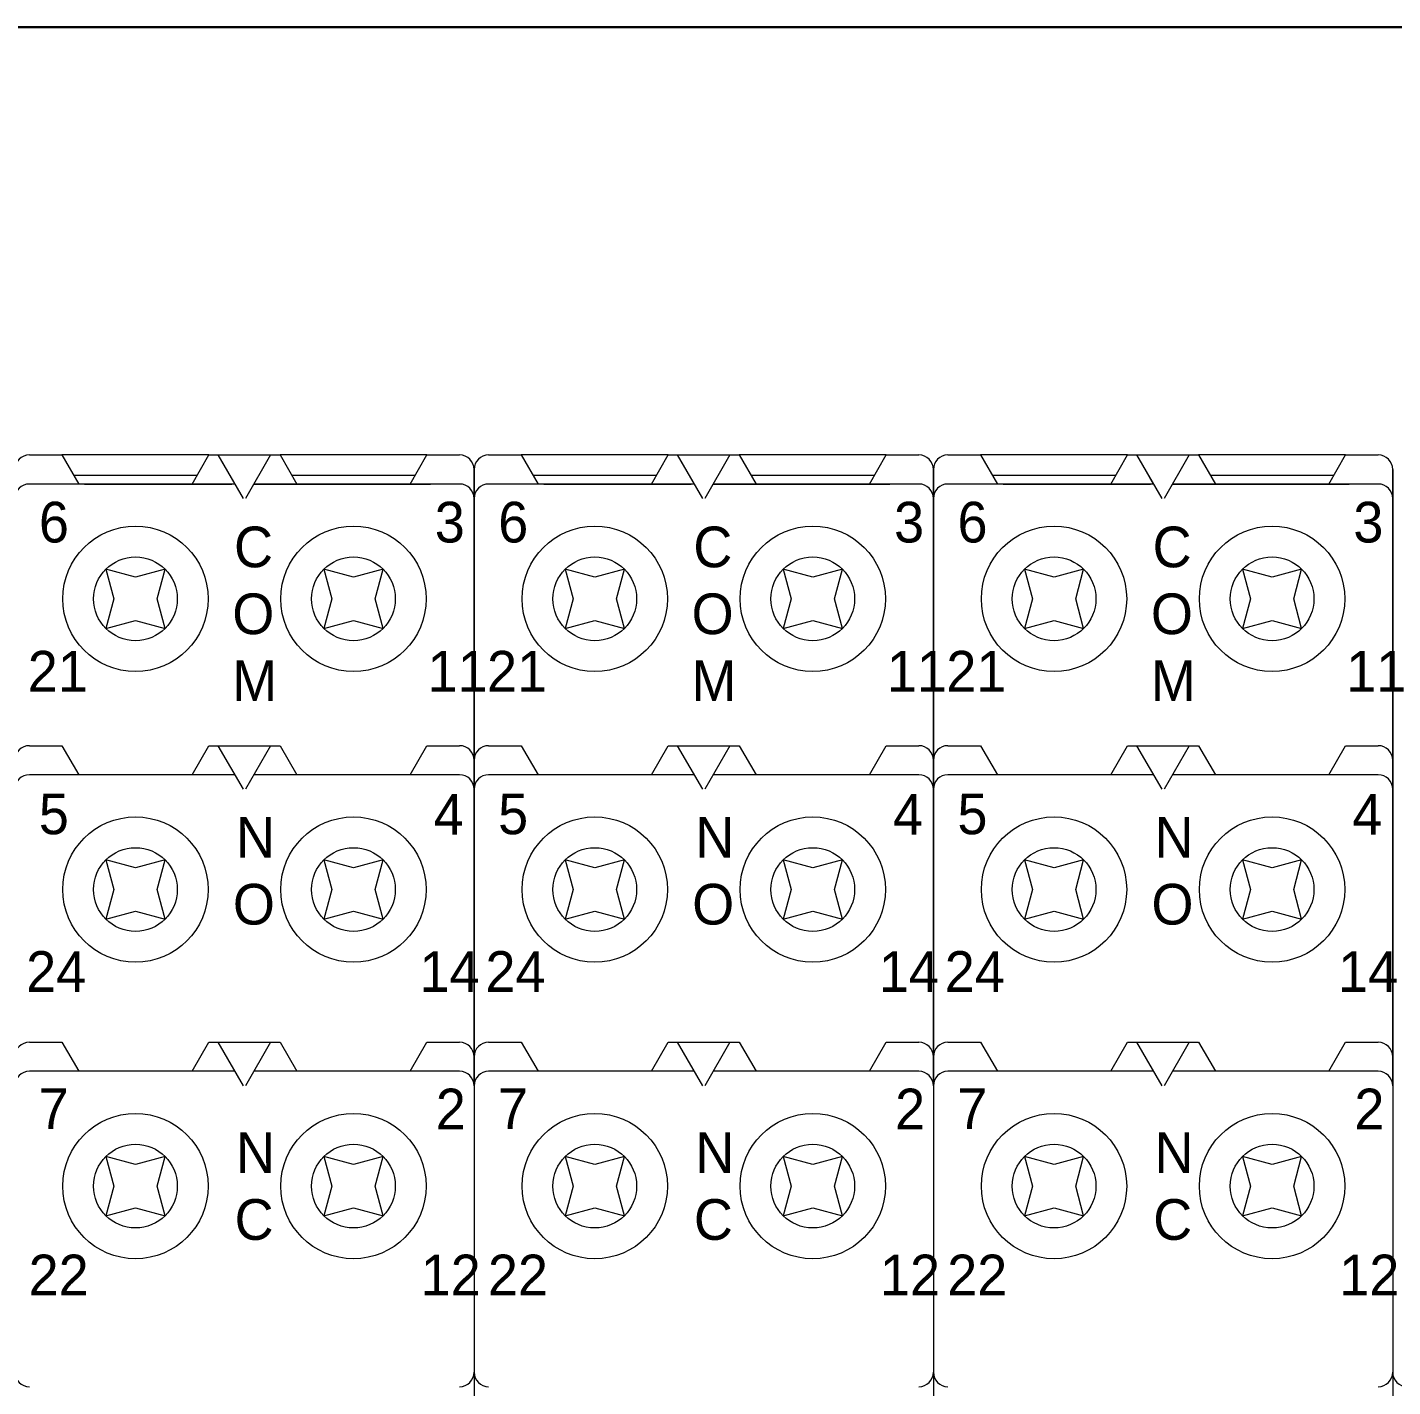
# Model space of a CAD drawing. Header units: millimetres. Extents: x -6000 to 26000, y -6000 to 26000.
# Drawn here: x 111.14 to 117.67, y -4381.99 to -4375.49 of the extents above; entities that cross this region are included whole.
import ezdxf

# ---------------------------------------------------------------- set-up
doc = ezdxf.new("R2010")
doc.units = ezdxf.units.MM
doc.header["$MEASUREMENT"] = 0
for name, color, linetype, lineweight in [('Чертеж и Рисунок_Ном._пера__1', 7, 'Continuous', 15), ('Чертеж и Рисунок_Ном._пера__21', 7, 'Continuous', 30), ('Чертеж и Рисунок_Ном._пера__7', 7, 'Continuous', 15)]:
    doc.layers.add(name, color=color, linetype=linetype, lineweight=lineweight)
doc.styles.add('СГЕНЕРИР_СТИЛЬ_2', font='')
doc.styles.get('СГЕНЕРИР_СТИЛЬ_2').set_extended_font_data('Arial')

msp = doc.modelspace()

# ---------------------------------------------------------------- linework, layer by layer
at = {"layer": 'Чертеж и Рисунок_Ном._пера__21', "color": 7, "linetype": 'Continuous', "lineweight": 30}
msp.add_line((155.3394, -4375.4892), (84.3984, -4375.4892), dxfattribs=at)
at = {"layer": 'Чертеж и Рисунок_Ном._пера__7', "color": 7, "linetype": 'Continuous', "lineweight": 15}
for p, q in [((111.1474, -4377.5354), (111.3035, -4377.5354)), ((112.0067, -4377.5354), (111.3035, -4377.5354)), ((111.3035, -4377.5354), (111.3839, -4377.6745)), ((111.9263, -4377.6745), (112.0067, -4377.5354)), ((112.0067, -4377.5354), (112.0515, -4377.5354)), ((112.0296, -4377.5354), (112.3239, -4377.5354)), ((112.1318, -4377.6745), (112.0515, -4377.5354)), ((112.172, -4377.744), (112.0515, -4377.5354)), ((112.0515, -4377.5354), (112.3019, -4377.5354)), ((112.3019, -4377.5354), (112.1814, -4377.744)), ((112.3019, -4377.5354), (112.3468, -4377.5354)), ((113.0499, -4377.5354), (112.3468, -4377.5354)), ((112.3468, -4377.5354), (112.4271, -4377.6745)), ((112.9696, -4377.6745), (113.0499, -4377.5354)), ((113.0499, -4377.5354), (113.2061, -4377.5354)), ((113.3452, -4377.5354), (113.5013, -4377.5354)), ((114.2044, -4377.5354), (113.5013, -4377.5354)), ((113.5013, -4377.5354), (113.5816, -4377.6745)), ((114.1241, -4377.6745), (114.2044, -4377.5354)), ((114.2044, -4377.5354), (114.2493, -4377.5354)), ((114.2274, -4377.5354), (114.5216, -4377.5354)), ((114.3296, -4377.6745), (114.2493, -4377.5354)), ((114.3698, -4377.744), (114.2493, -4377.5354)), ((114.2493, -4377.5354), (114.4997, -4377.5354)), ((114.4997, -4377.5354), (114.3792, -4377.744)), ((114.4997, -4377.5354), (114.5446, -4377.5354)), ((115.2477, -4377.5354), (114.5446, -4377.5354)), ((114.5446, -4377.5354), (114.6249, -4377.6745)), ((115.1674, -4377.6745), (115.2477, -4377.5354)), ((115.2477, -4377.5354), (115.4038, -4377.5354)), ((115.5429, -4377.5354), (115.6991, -4377.5354)), ((116.4022, -4377.5354), (115.6991, -4377.5354)), ((115.6991, -4377.5354), (115.7794, -4377.6745)), ((116.3219, -4377.6745), (116.4022, -4377.5354)), ((116.4022, -4377.5354), (116.4471, -4377.5354)), ((116.4251, -4377.5354), (116.7194, -4377.5354)), ((116.5274, -4377.6745), (116.4471, -4377.5354)), ((116.5676, -4377.744), (116.4471, -4377.5354)), ((116.4471, -4377.5354), (116.6975, -4377.5354)), ((116.6975, -4377.5354), (116.577, -4377.744)), ((116.6975, -4377.5354), (116.7424, -4377.5354)), ((117.4455, -4377.5354), (116.7424, -4377.5354)), ((116.7424, -4377.5354), (116.8227, -4377.6745)), ((117.3652, -4377.6745), (117.4455, -4377.5354)), ((117.4455, -4377.5354), (117.6016, -4377.5354)), ((113.2756, -4377.744), (113.2756, -4377.6049)), ((113.2756, -4377.6049), (113.2756, -4377.744)), ((115.4734, -4377.744), (115.4734, -4377.6049)), ((115.4734, -4377.6049), (115.4734, -4377.744)), ((117.6712, -4377.744), (117.6712, -4377.6049)), ((117.6712, -4377.6049), (117.6712, -4377.744)), ((111.3598, -4377.6327), (111.9504, -4377.6327)), ((112.403, -4377.6327), (112.9937, -4377.6327)), ((113.5575, -4377.6327), (114.1482, -4377.6327)), ((114.6008, -4377.6327), (115.1915, -4377.6327)), ((115.7553, -4377.6327), (116.346, -4377.6327)), ((116.7986, -4377.6327), (117.3892, -4377.6327)), ((112.1318, -4377.6745), (111.1474, -4377.6745)), ((111.4117, -4377.6745), (112.1166, -4377.6745)), ((112.2216, -4377.6745), (113.067, -4377.6745)), ((113.2061, -4377.6745), (112.2216, -4377.6745)), ((112.2368, -4377.6745), (113.067, -4377.6745)), ((114.3296, -4377.6745), (113.3452, -4377.6745)), ((113.6094, -4377.6745), (114.3144, -4377.6745)), ((114.4194, -4377.6745), (115.2647, -4377.6745)), ((115.4038, -4377.6745), (114.4194, -4377.6745)), ((114.4346, -4377.6745), (115.2647, -4377.6745)), ((116.5274, -4377.6745), (115.5429, -4377.6745)), ((115.8072, -4377.6745), (116.5122, -4377.6745)), ((116.6172, -4377.6745), (117.4625, -4377.6745)), ((117.6016, -4377.6745), (116.6172, -4377.6745)), ((116.6324, -4377.6745), (117.4625, -4377.6745)), ((113.2756, -4377.744), (113.2756, -4383.8295)), ((113.2756, -4378.9959), (113.2756, -4377.744)), ((113.2756, -4377.744), (113.2756, -4383.8295)), ((113.2756, -4377.744), (113.2756, -4378.9959)), ((115.4734, -4377.744), (115.4734, -4383.8295)), ((115.4734, -4378.9959), (115.4734, -4377.744)), ((115.4734, -4377.744), (115.4734, -4383.8295)), ((115.4734, -4377.744), (115.4734, -4378.9959)), ((117.6712, -4377.744), (117.6712, -4383.8295)), ((117.6712, -4378.9959), (117.6712, -4377.744)), ((117.6712, -4377.744), (117.6712, -4383.8295)), ((117.6712, -4377.744), (117.6712, -4378.9959)), ((111.5135, -4378.0823), (111.5514, -4378.2239)), ((111.6551, -4378.1202), (111.5135, -4378.0823)), ((111.7967, -4378.0823), (111.6551, -4378.1202)), ((111.7588, -4378.2239), (111.7967, -4378.0823)), ((112.6983, -4378.1202), (112.5567, -4378.0823)), ((112.5567, -4378.0823), (112.5947, -4378.2239)), ((112.84, -4378.0823), (112.6983, -4378.1202)), ((112.802, -4378.2239), (112.84, -4378.0823)), ((113.7112, -4378.0823), (113.7492, -4378.2239)), ((113.8529, -4378.1202), (113.7112, -4378.0823)), ((113.9945, -4378.0823), (113.8529, -4378.1202)), ((113.9566, -4378.2239), (113.9945, -4378.0823)), ((114.8961, -4378.1202), (114.7545, -4378.0823)), ((114.7545, -4378.0823), (114.7924, -4378.2239)), ((115.0378, -4378.0823), (114.8961, -4378.1202)), ((114.9998, -4378.2239), (115.0378, -4378.0823)), ((115.909, -4378.0823), (115.947, -4378.2239)), ((116.0507, -4378.1202), (115.909, -4378.0823)), ((116.1923, -4378.0823), (116.0507, -4378.1202)), ((116.1543, -4378.2239), (116.1923, -4378.0823)), ((117.0939, -4378.1202), (116.9523, -4378.0823)), ((116.9523, -4378.0823), (116.9902, -4378.2239)), ((117.2355, -4378.0823), (117.0939, -4378.1202)), ((117.1976, -4378.2239), (117.2355, -4378.0823)), ((111.5514, -4378.2239), (111.5135, -4378.3656)), ((111.7967, -4378.3656), (111.7588, -4378.2239)), ((112.5947, -4378.2239), (112.5567, -4378.3656)), ((112.84, -4378.3656), (112.802, -4378.2239)), ((113.7492, -4378.2239), (113.7112, -4378.3656)), ((113.9945, -4378.3656), (113.9566, -4378.2239)), ((114.7924, -4378.2239), (114.7545, -4378.3656)), ((115.0378, -4378.3656), (114.9998, -4378.2239)), ((115.947, -4378.2239), (115.909, -4378.3656)), ((116.1923, -4378.3656), (116.1543, -4378.2239)), ((116.9902, -4378.2239), (116.9523, -4378.3656)), ((117.2355, -4378.3656), (117.1976, -4378.2239)), ((111.5135, -4378.3656), (111.6551, -4378.3276)), ((111.6551, -4378.3276), (111.7967, -4378.3656)), ((112.5567, -4378.3656), (112.6983, -4378.3276)), ((112.6983, -4378.3276), (112.84, -4378.3656)), ((113.7112, -4378.3656), (113.8529, -4378.3276)), ((113.8529, -4378.3276), (113.9945, -4378.3656)), ((114.7545, -4378.3656), (114.8961, -4378.3276)), ((114.8961, -4378.3276), (115.0378, -4378.3656)), ((115.909, -4378.3656), (116.0507, -4378.3276)), ((116.0507, -4378.3276), (116.1923, -4378.3656)), ((116.9523, -4378.3656), (117.0939, -4378.3276)), ((117.0939, -4378.3276), (117.2355, -4378.3656)), ((111.1474, -4378.9264), (111.3035, -4378.9264)), ((111.3035, -4378.9264), (111.3839, -4379.0655)), ((111.9263, -4379.0655), (112.0067, -4378.9264)), ((112.0067, -4378.9264), (112.0515, -4378.9264)), ((112.172, -4379.135), (112.0515, -4378.9264)), ((112.0515, -4378.9264), (112.3019, -4378.9264)), ((112.3019, -4378.9264), (112.1814, -4379.135)), ((112.3019, -4378.9264), (112.3468, -4378.9264)), ((112.3468, -4378.9264), (112.4271, -4379.0655)), ((112.9696, -4379.0655), (113.0499, -4378.9264)), ((113.0499, -4378.9264), (113.2061, -4378.9264)), ((113.3452, -4378.9264), (113.5013, -4378.9264)), ((113.5013, -4378.9264), (113.5816, -4379.0655)), ((114.1241, -4379.0655), (114.2044, -4378.9264)), ((114.2044, -4378.9264), (114.2493, -4378.9264)), ((114.3698, -4379.135), (114.2493, -4378.9264)), ((114.2493, -4378.9264), (114.4997, -4378.9264)), ((114.4997, -4378.9264), (114.3792, -4379.135)), ((114.4997, -4378.9264), (114.5446, -4378.9264)), ((114.5446, -4378.9264), (114.6249, -4379.0655)), ((115.1674, -4379.0655), (115.2477, -4378.9264)), ((115.2477, -4378.9264), (115.4038, -4378.9264)), ((115.5429, -4378.9264), (115.6991, -4378.9264)), ((115.6991, -4378.9264), (115.7794, -4379.0655)), ((116.3219, -4379.0655), (116.4022, -4378.9264)), ((116.4022, -4378.9264), (116.4471, -4378.9264)), ((116.5676, -4379.135), (116.4471, -4378.9264)), ((116.4471, -4378.9264), (116.6975, -4378.9264)), ((116.6975, -4378.9264), (116.577, -4379.135)), ((116.6975, -4378.9264), (116.7424, -4378.9264)), ((116.7424, -4378.9264), (116.8227, -4379.0655)), ((117.3652, -4379.0655), (117.4455, -4378.9264)), ((117.4455, -4378.9264), (117.6016, -4378.9264)), ((113.2756, -4379.135), (113.2756, -4378.9959)), ((113.2756, -4378.9959), (113.2756, -4379.135)), ((115.4734, -4379.135), (115.4734, -4378.9959)), ((115.4734, -4378.9959), (115.4734, -4379.135)), ((117.6712, -4379.135), (117.6712, -4378.9959)), ((117.6712, -4378.9959), (117.6712, -4379.135)), ((112.1318, -4379.0655), (111.1474, -4379.0655)), ((113.2061, -4379.0655), (112.2216, -4379.0655)), ((114.3296, -4379.0655), (113.3452, -4379.0655)), ((115.4038, -4379.0655), (114.4194, -4379.0655)), ((116.5274, -4379.0655), (115.5429, -4379.0655)), ((117.6016, -4379.0655), (116.6172, -4379.0655)), ((113.2756, -4380.4147), (113.2756, -4379.135)), ((113.2756, -4379.135), (113.2756, -4380.4147)), ((115.4734, -4380.4147), (115.4734, -4379.135)), ((115.4734, -4379.135), (115.4734, -4380.4147)), ((117.6712, -4380.4147), (117.6712, -4379.135)), ((117.6712, -4379.135), (117.6712, -4380.4147)), ((111.5135, -4379.4733), (111.5514, -4379.6149)), ((111.6551, -4379.5112), (111.5135, -4379.4733)), ((111.7967, -4379.4733), (111.6551, -4379.5112)), ((111.7588, -4379.6149), (111.7967, -4379.4733)), ((112.5567, -4379.4733), (112.5947, -4379.6149)), ((112.6983, -4379.5112), (112.5567, -4379.4733)), ((112.84, -4379.4733), (112.6983, -4379.5112)), ((112.802, -4379.6149), (112.84, -4379.4733)), ((113.7112, -4379.4733), (113.7492, -4379.6149)), ((113.8529, -4379.5112), (113.7112, -4379.4733)), ((113.9945, -4379.4733), (113.8529, -4379.5112)), ((113.9566, -4379.6149), (113.9945, -4379.4733)), ((114.7545, -4379.4733), (114.7924, -4379.6149)), ((114.8961, -4379.5112), (114.7545, -4379.4733)), ((115.0378, -4379.4733), (114.8961, -4379.5112)), ((114.9998, -4379.6149), (115.0378, -4379.4733)), ((115.909, -4379.4733), (115.947, -4379.6149)), ((116.0507, -4379.5112), (115.909, -4379.4733)), ((116.1923, -4379.4733), (116.0507, -4379.5112)), ((116.1543, -4379.6149), (116.1923, -4379.4733)), ((116.9523, -4379.4733), (116.9902, -4379.6149)), ((117.0939, -4379.5112), (116.9523, -4379.4733)), ((117.2355, -4379.4733), (117.0939, -4379.5112)), ((117.1976, -4379.6149), (117.2355, -4379.4733)), ((111.5514, -4379.6149), (111.5135, -4379.7566)), ((111.7967, -4379.7566), (111.7588, -4379.6149)), ((112.5947, -4379.6149), (112.5567, -4379.7566)), ((112.84, -4379.7566), (112.802, -4379.6149)), ((113.7492, -4379.6149), (113.7112, -4379.7566)), ((113.9945, -4379.7566), (113.9566, -4379.6149)), ((114.7924, -4379.6149), (114.7545, -4379.7566)), ((115.0378, -4379.7566), (114.9998, -4379.6149)), ((115.947, -4379.6149), (115.909, -4379.7566)), ((116.1923, -4379.7566), (116.1543, -4379.6149)), ((116.9902, -4379.6149), (116.9523, -4379.7566)), ((117.2355, -4379.7566), (117.1976, -4379.6149)), ((111.5135, -4379.7566), (111.6551, -4379.7186)), ((111.6551, -4379.7186), (111.7967, -4379.7566)), ((112.5567, -4379.7566), (112.6983, -4379.7186)), ((112.6983, -4379.7186), (112.84, -4379.7566)), ((113.7112, -4379.7566), (113.8529, -4379.7186)), ((113.8529, -4379.7186), (113.9945, -4379.7566)), ((114.7545, -4379.7566), (114.8961, -4379.7186)), ((114.8961, -4379.7186), (115.0378, -4379.7566)), ((115.909, -4379.7566), (116.0507, -4379.7186)), ((116.0507, -4379.7186), (116.1923, -4379.7566)), ((116.9523, -4379.7566), (117.0939, -4379.7186)), ((117.0939, -4379.7186), (117.2355, -4379.7566)), ((111.1474, -4380.3452), (111.3035, -4380.3452)), ((111.3035, -4380.3452), (111.3839, -4380.4843)), ((111.9263, -4380.4843), (112.0067, -4380.3452)), ((112.0067, -4380.3452), (112.0515, -4380.3452)), ((112.172, -4380.5538), (112.0515, -4380.3452)), ((112.0515, -4380.3452), (112.3019, -4380.3452)), ((112.3019, -4380.3452), (112.1814, -4380.5538)), ((112.3019, -4380.3452), (112.3468, -4380.3452)), ((112.3468, -4380.3452), (112.4271, -4380.4843)), ((112.9696, -4380.4843), (113.0499, -4380.3452)), ((113.0499, -4380.3452), (113.2061, -4380.3452)), ((113.3452, -4380.3452), (113.5013, -4380.3452)), ((113.5013, -4380.3452), (113.5816, -4380.4843)), ((114.1241, -4380.4843), (114.2044, -4380.3452)), ((114.2044, -4380.3452), (114.2493, -4380.3452)), ((114.3698, -4380.5538), (114.2493, -4380.3452)), ((114.2493, -4380.3452), (114.4997, -4380.3452)), ((114.4997, -4380.3452), (114.3792, -4380.5538)), ((114.4997, -4380.3452), (114.5446, -4380.3452)), ((114.5446, -4380.3452), (114.6249, -4380.4843)), ((115.1674, -4380.4843), (115.2477, -4380.3452)), ((115.2477, -4380.3452), (115.4038, -4380.3452)), ((115.5429, -4380.3452), (115.6991, -4380.3452)), ((115.6991, -4380.3452), (115.7794, -4380.4843)), ((116.3219, -4380.4843), (116.4022, -4380.3452)), ((116.4022, -4380.3452), (116.4471, -4380.3452)), ((116.5676, -4380.5538), (116.4471, -4380.3452)), ((116.4471, -4380.3452), (116.6975, -4380.3452)), ((116.6975, -4380.3452), (116.577, -4380.5538)), ((116.6975, -4380.3452), (116.7424, -4380.3452)), ((116.7424, -4380.3452), (116.8227, -4380.4843)), ((117.3652, -4380.4843), (117.4455, -4380.3452)), ((117.4455, -4380.3452), (117.6016, -4380.3452)), ((113.2756, -4380.5538), (113.2756, -4380.4147)), ((113.2756, -4380.4147), (113.2756, -4380.5538)), ((115.4734, -4380.5538), (115.4734, -4380.4147)), ((115.4734, -4380.4147), (115.4734, -4380.5538)), ((117.6712, -4380.5538), (117.6712, -4380.4147)), ((117.6712, -4380.4147), (117.6712, -4380.5538)), ((112.1318, -4380.4843), (111.1474, -4380.4843)), ((113.2061, -4380.4843), (112.2216, -4380.4843)), ((114.3296, -4380.4843), (113.3452, -4380.4843)), ((115.4038, -4380.4843), (114.4194, -4380.4843)), ((116.5274, -4380.4843), (115.5429, -4380.4843)), ((117.6016, -4380.4843), (116.6172, -4380.4843)), ((111.5135, -4380.8921), (111.5514, -4381.0337)), ((111.6551, -4380.9301), (111.5135, -4380.8921)), ((111.7967, -4380.8921), (111.6551, -4380.9301)), ((111.7588, -4381.0337), (111.7967, -4380.8921)), ((112.6983, -4380.9301), (112.5567, -4380.8921)), ((112.5567, -4380.8921), (112.5947, -4381.0337)), ((112.84, -4380.8921), (112.6983, -4380.9301)), ((112.802, -4381.0337), (112.84, -4380.8921)), ((113.7112, -4380.8921), (113.7492, -4381.0337)), ((113.8529, -4380.9301), (113.7112, -4380.8921)), ((113.9945, -4380.8921), (113.8529, -4380.9301)), ((113.9566, -4381.0337), (113.9945, -4380.8921)), ((114.8961, -4380.9301), (114.7545, -4380.8921)), ((114.7545, -4380.8921), (114.7924, -4381.0337)), ((115.0378, -4380.8921), (114.8961, -4380.9301)), ((114.9998, -4381.0337), (115.0378, -4380.8921)), ((115.909, -4380.8921), (115.947, -4381.0337)), ((116.0507, -4380.9301), (115.909, -4380.8921)), ((116.1923, -4380.8921), (116.0507, -4380.9301)), ((116.1543, -4381.0337), (116.1923, -4380.8921)), ((117.0939, -4380.9301), (116.9523, -4380.8921)), ((116.9523, -4380.8921), (116.9902, -4381.0337)), ((117.2355, -4380.8921), (117.0939, -4380.9301)), ((117.1976, -4381.0337), (117.2355, -4380.8921)), ((111.5514, -4381.0337), (111.5135, -4381.1754)), ((111.7967, -4381.1754), (111.7588, -4381.0337)), ((112.5947, -4381.0337), (112.5567, -4381.1754)), ((112.84, -4381.1754), (112.802, -4381.0337)), ((113.7492, -4381.0337), (113.7112, -4381.1754)), ((113.9945, -4381.1754), (113.9566, -4381.0337)), ((114.7924, -4381.0337), (114.7545, -4381.1754)), ((115.0378, -4381.1754), (114.9998, -4381.0337)), ((115.947, -4381.0337), (115.909, -4381.1754)), ((116.1923, -4381.1754), (116.1543, -4381.0337)), ((116.9902, -4381.0337), (116.9523, -4381.1754)), ((117.2355, -4381.1754), (117.1976, -4381.0337)), ((111.5135, -4381.1754), (111.6551, -4381.1374)), ((111.6551, -4381.1374), (111.7967, -4381.1754)), ((112.5567, -4381.1754), (112.6983, -4381.1374)), ((112.6983, -4381.1374), (112.84, -4381.1754)), ((113.7112, -4381.1754), (113.8529, -4381.1374)), ((113.8529, -4381.1374), (113.9945, -4381.1754)), ((114.7545, -4381.1754), (114.8961, -4381.1374)), ((114.8961, -4381.1374), (115.0378, -4381.1754)), ((115.909, -4381.1754), (116.0507, -4381.1374)), ((116.0507, -4381.1374), (116.1923, -4381.1754)), ((116.9523, -4381.1754), (117.0939, -4381.1374)), ((117.0939, -4381.1374), (117.2355, -4381.1754))]:
    msp.add_line(p, q, dxfattribs=at)
for centre, radius in [((111.6551, -4378.2239), 0.3477), ((112.6983, -4378.2239), 0.3477), ((113.8529, -4378.2239), 0.3477), ((114.8961, -4378.2239), 0.3477), ((116.0507, -4378.2239), 0.3477), ((117.0939, -4378.2239), 0.3477), ((111.6551, -4378.2239), 0.2003), ((112.6983, -4378.2239), 0.2003), ((113.8529, -4378.2239), 0.2003), ((114.8961, -4378.2239), 0.2003), ((116.0507, -4378.2239), 0.2003), ((117.0939, -4378.2239), 0.2003), ((111.6551, -4379.6149), 0.3477), ((112.6983, -4379.6149), 0.3477), ((113.8529, -4379.6149), 0.3477), ((114.8961, -4379.6149), 0.3477), ((116.0507, -4379.6149), 0.3477), ((117.0939, -4379.6149), 0.3477), ((111.6551, -4379.6149), 0.2003), ((112.6983, -4379.6149), 0.2003), ((113.8529, -4379.6149), 0.2003), ((114.8961, -4379.6149), 0.2003), ((116.0507, -4379.6149), 0.2003), ((117.0939, -4379.6149), 0.2003), ((111.6551, -4381.0337), 0.3477), ((112.6983, -4381.0337), 0.3477), ((113.8529, -4381.0337), 0.3477), ((114.8961, -4381.0337), 0.3477), ((116.0507, -4381.0337), 0.3477), ((117.0939, -4381.0337), 0.3477), ((111.6551, -4381.0337), 0.2003), ((112.6983, -4381.0337), 0.2003), ((113.8529, -4381.0337), 0.2003), ((114.8961, -4381.0337), 0.2003), ((116.0507, -4381.0337), 0.2003), ((117.0939, -4381.0337), 0.2003)]:
    msp.add_circle(centre, radius, dxfattribs=at)
for centre, start, end in [((111.1474, -4377.6049), 90, 180), ((113.2061, -4377.6049), 0, 90), ((113.3452, -4377.6049), 90, 180), ((115.4038, -4377.6049), 0, 90), ((115.5429, -4377.6049), 90, 180), ((117.6016, -4377.6049), 0, 90), ((111.1474, -4377.744), 90, 180), ((113.2061, -4377.744), 0, 90), ((113.3452, -4377.744), 90, 180), ((115.4038, -4377.744), 0, 90), ((115.5429, -4377.744), 90, 180), ((117.6016, -4377.744), 0, 90), ((111.1474, -4378.9959), 90, 180), ((113.2061, -4378.9959), 0, 90), ((113.3452, -4378.9959), 90, 180), ((115.4038, -4378.9959), 0, 90), ((115.5429, -4378.9959), 90, 180), ((117.6016, -4378.9959), 0, 90), ((111.1474, -4379.135), 90, 180), ((113.2061, -4379.135), 0, 90), ((113.3452, -4379.135), 90, 180), ((115.4038, -4379.135), 0, 90), ((115.5429, -4379.135), 90, 180), ((117.6016, -4379.135), 0, 90), ((111.1474, -4380.4147), 90, 180), ((113.2061, -4380.4147), 0, 90), ((113.3452, -4380.4147), 90, 180), ((115.4038, -4380.4147), 0, 90), ((115.5429, -4380.4147), 90, 180), ((117.6016, -4380.4147), 0, 90), ((111.1474, -4380.5538), 90, 180), ((113.2061, -4380.5538), 0, 90), ((113.3452, -4380.5538), 90, 180), ((115.4038, -4380.5538), 0, 90), ((115.5429, -4380.5538), 90, 180), ((117.6016, -4380.5538), 0, 90), ((111.1474, -4381.924), 180, 270), ((113.2061, -4381.924), 270, 0), ((113.3452, -4381.924), 180, 270), ((115.4038, -4381.924), 270, 0), ((115.5429, -4381.924), 180, 270), ((117.6016, -4381.924), 270, 0), ((117.7407, -4381.924), 180, 270)]:
    msp.add_arc(centre, 0.0695, start, end, dxfattribs=at)

# ---------------------------------------------------------------- texts
at = {"layer": 'Чертеж и Рисунок_Ном._пера__1', "color": 7, "linetype": 'Continuous', "lineweight": 15, "char_height": 0.19474, "attachment_point": 7, "style": 'СГЕНЕРИР_СТИЛЬ_2'}
for s, insert in [('\\A1;{\\W0.950000x;\\pql;\\fArial|b0|i0|c204|p38;6}', (111.1933, -4377.957)), ('\\A1;{\\W0.950000x;\\pql;\\fArial|b0|i0|c204|p38;3}', (113.0873, -4377.957)), ('\\A1;{\\W0.950000x;\\pql;\\fArial|b0|i0|c204|p38;6}', (113.3911, -4377.957)), ('\\A1;{\\W0.950000x;\\pql;\\fArial|b0|i0|c204|p38;3}', (115.2851, -4377.957)), ('\\A1;{\\W0.950000x;\\pql;\\fArial|b0|i0|c204|p38;6}', (115.5888, -4377.957)), ('\\A1;{\\W0.950000x;\\pql;\\fArial|b0|i0|c204|p38;3}', (117.4829, -4377.957)), ('\\A1;{\\W0.950000x;\\pql;\\fArial|b0|i0|c204|p38;C}', (112.1267, -4378.0756)), ('\\A1;{\\W0.950000x;\\pql;\\fArial|b0|i0|c204|p38;C}', (114.3245, -4378.0756)), ('\\A1;{\\W0.950000x;\\pql;\\fArial|b0|i0|c204|p38;C}', (116.5223, -4378.0756)), ('\\A1;{\\W0.950000x;\\pql;\\fArial|b0|i0|c204|p38;O}', (112.1186, -4378.3956)), ('\\A1;{\\W0.950000x;\\pql;\\fArial|b0|i0|c204|p38;O}', (114.3164, -4378.3956)), ('\\A1;{\\W0.950000x;\\pql;\\fArial|b0|i0|c204|p38;O}', (116.5142, -4378.3956)), ('\\A1;{\\W0.950000x;\\pql;\\fArial|b0|i0|c204|p38;21}', (111.1398, -4378.6677)), ('\\A1;{\\W0.950000x;\\pql;\\fArial|b0|i0|c204|p38;M}', (112.1179, -4378.7122)), ('\\A1;{\\W0.950000x;\\pql;\\fArial|b0|i0|c204|p38;11}', (113.0531, -4378.6677)), ('\\A1;{\\W0.950000x;\\pql;\\fArial|b0|i0|c204|p38;21}', (113.3376, -4378.6677)), ('\\A1;{\\W0.950000x;\\pql;\\fArial|b0|i0|c204|p38;M}', (114.3157, -4378.7122)), ('\\A1;{\\W0.950000x;\\pql;\\fArial|b0|i0|c204|p38;11}', (115.2509, -4378.6677)), ('\\A1;{\\W0.950000x;\\pql;\\fArial|b0|i0|c204|p38;21}', (115.5353, -4378.6677)), ('\\A1;{\\W0.950000x;\\pql;\\fArial|b0|i0|c204|p38;M}', (116.5135, -4378.7122)), ('\\A1;{\\W0.950000x;\\pql;\\fArial|b0|i0|c204|p38;11}', (117.4486, -4378.6677)), ('\\A1;{\\W0.950000x;\\pql;\\fArial|b0|i0|c204|p38;5}', (111.1929, -4379.3529)), ('\\A1;{\\W0.950000x;\\pql;\\fArial|b0|i0|c204|p38;4}', (113.0822, -4379.3527)), ('\\A1;{\\W0.950000x;\\pql;\\fArial|b0|i0|c204|p38;5}', (113.3906, -4379.3529)), ('\\A1;{\\W0.950000x;\\pql;\\fArial|b0|i0|c204|p38;4}', (115.28, -4379.3527)), ('\\A1;{\\W0.950000x;\\pql;\\fArial|b0|i0|c204|p38;5}', (115.5884, -4379.3529)), ('\\A1;{\\W0.950000x;\\pql;\\fArial|b0|i0|c204|p38;4}', (117.4778, -4379.3527)), ('\\A1;{\\W0.950000x;\\pql;\\fArial|b0|i0|c204|p38;N}', (112.1362, -4379.462)), ('\\A1;{\\W0.950000x;\\pql;\\fArial|b0|i0|c204|p38;N}', (114.334, -4379.462)), ('\\A1;{\\W0.950000x;\\pql;\\fArial|b0|i0|c204|p38;N}', (116.5317, -4379.462)), ('\\A1;{\\W0.950000x;\\pql;\\fArial|b0|i0|c204|p38;O}', (112.1214, -4379.7852)), ('\\A1;{\\W0.950000x;\\pql;\\fArial|b0|i0|c204|p38;O}', (114.3192, -4379.7852)), ('\\A1;{\\W0.950000x;\\pql;\\fArial|b0|i0|c204|p38;O}', (116.5169, -4379.7852)), ('\\A1;{\\W0.950000x;\\pql;\\fArial|b0|i0|c204|p38;24}', (111.1321, -4380.1044)), ('\\A1;{\\W0.950000x;\\pql;\\fArial|b0|i0|c204|p38;14}', (113.0142, -4380.1044)), ('\\A1;{\\W0.950000x;\\pql;\\fArial|b0|i0|c204|p38;24}', (113.3299, -4380.1044)), ('\\A1;{\\W0.950000x;\\pql;\\fArial|b0|i0|c204|p38;14}', (115.212, -4380.1044)), ('\\A1;{\\W0.950000x;\\pql;\\fArial|b0|i0|c204|p38;24}', (115.5277, -4380.1044)), ('\\A1;{\\W0.950000x;\\pql;\\fArial|b0|i0|c204|p38;14}', (117.4097, -4380.1044)), ('\\A1;{\\W0.950000x;\\pql;\\fArial|b0|i0|c204|p38;7}', (111.1921, -4380.7605)), ('\\A1;{\\W0.950000x;\\pql;\\fArial|b0|i0|c204|p38;2}', (113.0922, -4380.7622)), ('\\A1;{\\W0.950000x;\\pql;\\fArial|b0|i0|c204|p38;7}', (113.3899, -4380.7605)), ('\\A1;{\\W0.950000x;\\pql;\\fArial|b0|i0|c204|p38;2}', (115.29, -4380.7622)), ('\\A1;{\\W0.950000x;\\pql;\\fArial|b0|i0|c204|p38;7}', (115.5877, -4380.7605)), ('\\A1;{\\W0.950000x;\\pql;\\fArial|b0|i0|c204|p38;2}', (117.4878, -4380.7622)), ('\\A1;{\\W0.950000x;\\pql;\\fArial|b0|i0|c204|p38;N}', (112.1362, -4380.9706)), ('\\A1;{\\W0.950000x;\\pql;\\fArial|b0|i0|c204|p38;N}', (114.334, -4380.9706)), ('\\A1;{\\W0.950000x;\\pql;\\fArial|b0|i0|c204|p38;N}', (116.5317, -4380.9706)), ('\\A1;{\\W0.950000x;\\pql;\\fArial|b0|i0|c204|p38;C}', (112.1295, -4381.2937)), ('\\A1;{\\W0.950000x;\\pql;\\fArial|b0|i0|c204|p38;C}', (114.3273, -4381.2937)), ('\\A1;{\\W0.950000x;\\pql;\\fArial|b0|i0|c204|p38;C}', (116.5251, -4381.2937)), ('\\A1;{\\W0.950000x;\\pql;\\fArial|b0|i0|c204|p38;22}', (111.1438, -4381.5564)), ('\\A1;{\\W0.950000x;\\pql;\\fArial|b0|i0|c204|p38;12}', (113.0199, -4381.5564)), ('\\A1;{\\W0.950000x;\\pql;\\fArial|b0|i0|c204|p38;22}', (113.3416, -4381.5564)), ('\\A1;{\\W0.950000x;\\pql;\\fArial|b0|i0|c204|p38;12}', (115.2177, -4381.5564)), ('\\A1;{\\W0.950000x;\\pql;\\fArial|b0|i0|c204|p38;22}', (115.5394, -4381.5564)), ('\\A1;{\\W0.950000x;\\pql;\\fArial|b0|i0|c204|p38;12}', (117.4155, -4381.5564))]:
    msp.add_mtext(s, dxfattribs=dict(at, insert=insert))

doc.saveas('drawing.dxf')
